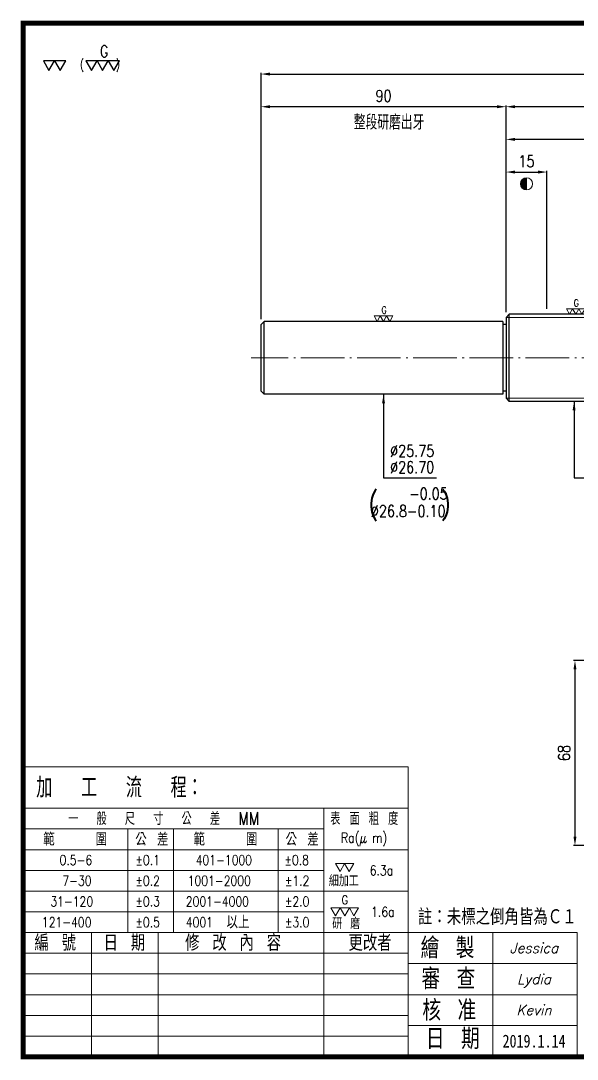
# Model space of a CAD drawing. Header units: millimetres. Extents: x -816 to -277, y -1648 to -1267.
# Drawn here: x -816.2 to -611.8, y -1648.3 to -1266.8 of the extents above; entities that cross this region are included whole.
import ezdxf
from ezdxf.enums import TextEntityAlignment as Align

# ---------------------------------------------------------------- set-up
doc = ezdxf.new("R2010")
doc.units = ezdxf.units.MM
doc.linetypes.add('CenLine', pattern=[25.8, 20, -2.5, 0.8, -2.5])
doc.layers.get('0').update_dxf_attribs({"linetype": 'CONTINUOUS'})
doc.layers.get('DEFPOINTS').update_dxf_attribs({"linetype": 'CONTINUOUS'})
for name, color, linetype, lineweight in [('cen', 1, 'CenLine', 13), ('DIM', 6, 'CONTINUOUS', 9), ('hat', 4, 'CONTINUOUS', 9), ('str', 7, 'CONTINUOUS', 25), ('txt', 3, 'CONTINUOUS', 9)]:
    doc.layers.add(name, color=color, linetype=linetype, lineweight=lineweight)
doc.styles.add('BW_SIMPLEX', font='romans.shx', dxfattribs={"width": 0.8, "height": 4.3, "bigfont": 'chineset.shx'})
doc.styles.add('DateTXT', font='kaiu_0.ttf', dxfattribs={"width": 0.8, "height": 4.73076})
doc.styles.add('SIMPLEX', font='simplex.shx', dxfattribs={"width": 0.8, "height": 4.3, "bigfont": 'chineset.shx'})
doc.styles.get("Standard").update_dxf_attribs({"font": 'TXT', "width": 0.9, "height": 5.890874, "bigfont": 'CHINESET'})
doc.styles.add('STANDARD0.8', font='txt.shx', dxfattribs={"width": 0.8, "height": 2.519535, "bigfont": 'chineset.shx'})
doc.styles.add('WW', font='ITALICT.SHX', dxfattribs={"height": 3.682001})
doc.dimstyles.new('STANDARD$0', dxfattribs={"dimscale": 0, "dimtxt": 6, "dimasz": 5, "dimexe": 0.5, "dimexo": 2, "dimgap": 1.7, "dimtad": 1, "dimdec": 3, "dimdsep": 46, "dimtxsty": 'SIMPLEX', "dimcen": 0.09, "dimclrd": 6, "dimclre": 6, "dimclrt": 3, "dimadec": 1, "dimazin": 2, "dimtp": -0.1, "dimtm": 0.2, "dimtfac": 1, "dimtdec": 3, "dimtmove": 0, "dimatfit": 3, "dimfxl": 0, "dimtvp": 0.790698, "dimarcsym": 0})
doc.dimstyles.new('STANDARD$7', dxfattribs={"dimscale": 0, "dimtxt": 5.5, "dimasz": 5, "dimexe": 0.5, "dimexo": 2, "dimgap": 2.2, "dimtad": 1, "dimdec": 3, "dimrnd": 0.0005, "dimdsep": 46, "dimtxsty": 'SIMPLEX', "dimcen": 0.09, "dimclrd": 6, "dimclre": 6, "dimclrt": 3, "dimadec": 1, "dimazin": 2, "dimtp": -0.1, "dimtm": 0.2, "dimtfac": 1, "dimtdec": 3, "dimtmove": 2, "dimatfit": 3, "dimfxl": 0, "dimtvp": 0.790698, "dimarcsym": 0})

# ---------------------------------------------------------------- blocks, each defined once
blk = doc.blocks.new('*D117')
at = {"layer": 'DEFPOINTS', "color": 0}
for p in [(-622.95, -1322.36), (-637.95, -1375.81), (-622.95, -1374.61)]:
    blk.add_point(p, dxfattribs=at)
at = {"layer": 'DIM', "color": 6, "lineweight": -2}
for p, q in [((-637.95, -1373.81), (-637.95, -1321.86)), ((-634.65, -1322.36), (-626.25, -1322.36)), ((-622.95, -1372.61), (-622.95, -1321.86))]:
    blk.add_line(p, q, dxfattribs=at)
at = {"layer": 'DIM', "color": 6}
for points in [[(-634.65, -1321.81), (-634.65, -1322.91), (-637.95, -1322.36)], [(-626.25, -1321.81), (-626.25, -1322.91), (-622.95, -1322.36)]]:
    blk.add_solid(points, dxfattribs=at)
at = {"layer": 'DIM', "color": 3, "insert": (-630.45, -1318.38), "char_height": 4.3, "attachment_point": 5, "style": 'SIMPLEX'}
blk.add_mtext('15', dxfattribs=at)
blk = doc.blocks.new('Heat_block')
at = {"layer": 'txt'}
blk.add_hatch(color=256, dxfattribs=at).paths.add_polyline_path([(0, 2, 0.414214), (-2, 0, 0.414214), (0, -2)])
blk.add_line((0, 2), (0, -2), dxfattribs=at)
blk.add_circle((0, 0), 2, dxfattribs=at)
blk = doc.blocks.new('*D118')
at = {"layer": 'DEFPOINTS', "color": 0}
for p in [(-637.95, -1298.36), (-637.95, -1375.81), (-307.95, -1375.81)]:
    blk.add_point(p, dxfattribs=at)
at = {"layer": 'DIM', "color": 6, "lineweight": -2}
for p, q in [((-637.95, -1373.81), (-637.95, -1297.86)), ((-311.25, -1298.36), (-634.65, -1298.36)), ((-307.95, -1373.81), (-307.95, -1297.86))]:
    blk.add_line(p, q, dxfattribs=at)
at = {"layer": 'DIM', "color": 6}
for points in [[(-634.65, -1297.81), (-634.65, -1298.91), (-637.95, -1298.36)], [(-311.25, -1297.81), (-311.25, -1298.91), (-307.95, -1298.36)]]:
    blk.add_solid(points, dxfattribs=at)
at = {"layer": 'DIM', "color": 3, "insert": (-472.95, -1294.38), "char_height": 4.3, "attachment_point": 5, "style": 'SIMPLEX'}
blk.add_mtext('1410', dxfattribs=at)
blk = doc.blocks.new('*D123')
at = {"layer": 'DEFPOINTS', "color": 0}
for p in [(-727.95, -1298.36), (-637.95, -1375.81), (-727.95, -1378.41)]:
    blk.add_point(p, dxfattribs=at)
at = {"layer": 'DIM', "color": 6, "lineweight": -2}
for p, q in [((-727.95, -1376.41), (-727.95, -1297.86)), ((-641.25, -1298.36), (-724.65, -1298.36)), ((-637.95, -1373.81), (-637.95, -1297.86))]:
    blk.add_line(p, q, dxfattribs=at)
at = {"layer": 'DIM', "color": 6}
for points in [[(-724.65, -1297.81), (-724.65, -1298.91), (-727.95, -1298.36)], [(-641.25, -1297.81), (-641.25, -1298.91), (-637.95, -1298.36)]]:
    blk.add_solid(points, dxfattribs=at)
at = {"layer": 'DIM', "color": 3, "insert": (-682.95, -1294.38), "char_height": 4.3, "attachment_point": 5, "style": 'SIMPLEX'}
blk.add_mtext('90', dxfattribs=at)
blk = doc.blocks.new('*D124')
at = {"layer": 'DEFPOINTS', "color": 0}
for p in [(-307.95, -1286.36), (-307.95, -1375.81), (-727.95, -1378.41)]:
    blk.add_point(p, dxfattribs=at)
at = {"layer": 'DIM', "color": 6, "lineweight": -2}
for p, q in [((-727.95, -1376.41), (-727.95, -1285.86)), ((-724.65, -1286.36), (-311.25, -1286.36)), ((-307.95, -1373.81), (-307.95, -1285.86))]:
    blk.add_line(p, q, dxfattribs=at)
at = {"layer": 'DIM', "color": 6}
for points in [[(-724.65, -1285.81), (-724.65, -1286.91), (-727.95, -1286.36)], [(-311.25, -1285.81), (-311.25, -1286.91), (-307.95, -1286.36)]]:
    blk.add_solid(points, dxfattribs=at)
at = {"layer": 'DIM', "color": 3, "insert": (-517.95, -1282.38), "char_height": 4.3, "attachment_point": 5, "style": 'SIMPLEX'}
blk.add_mtext('1500', dxfattribs=at)
blk = doc.blocks.new('G-sign-W-1')
for points in [[(0.578, 0), (0.002, 0), (0.29, -0.499)], [(1.154, 0), (0.578, 0), (0.866, -0.499)], [(2.767, 0), (2.191, 0), (2.479, -0.499)], [(3.343, 0), (2.767, 0), (3.055, -0.499)], [(3.919, 0), (3.343, 0), (3.631, -0.499)]]:
    blk.add_lwpolyline(points, close=True)
at = {"style": 'SIMPLEX', "width": 0.8}
for s, height, p in [('G', 0.601, (2.916, 0.482)), ('(      )', 0.4513, (1.883, -0.188))]:
    blk.add_text(s, height=height, dxfattribs=at).set_placement(p, align=Align.MIDDLE_LEFT)
blk = doc.blocks.new('G-sign-green-1')
at = {"layer": 'txt'}
for p, q in [((-5.93, 3.46), (5.93, 3.46)), ((-3.95, 0), (-5.93, 3.46)), ((-2.11, 3.46), (-3.95, 0)), ((0, 0), (-2.11, 3.46)), ((1.94, 3.46), (0, 0)), ((3.95, 0), (1.94, 3.46)), ((5.93, 3.46), (3.95, 0))]:
    blk.add_line(p, q, dxfattribs=at)
at = {"layer": 'txt', "style": 'SIMPLEX', "width": 0.8}
blk.add_text('G', height=4.5, dxfattribs=at).set_placement((-1.28, 4.86))
blk = doc.blocks.new('*D130')
at = {"layer": 'DEFPOINTS', "color": 0}
for p in [(-637.95, -1310.36), (-377.95, -1372.61), (-637.95, -1375.81)]:
    blk.add_point(p, dxfattribs=at)
at = {"layer": 'str', "color": 6, "linetype": 'ByBlock', "lineweight": -2}
for p, q in [((-637.95, -1373.81), (-637.95, -1309.86)), ((-381.25, -1310.36), (-634.65, -1310.36)), ((-377.95, -1370.61), (-377.95, -1309.86))]:
    blk.add_line(p, q, dxfattribs=at)
at = {"layer": 'str', "color": 6}
for points in [[(-634.65, -1309.81), (-634.65, -1310.91), (-637.95, -1310.36)], [(-381.25, -1309.81), (-381.25, -1310.91), (-377.95, -1310.36)]]:
    blk.add_solid(points, dxfattribs=at)
at = {"layer": 'str', "color": 3, "insert": (-507.95, -1306.38), "char_height": 4.3, "attachment_point": 5, "style": 'SIMPLEX'}
blk.add_mtext('1250', dxfattribs=at)
blk = doc.blocks.new('*D133')
at = {"layer": 'DEFPOINTS', "color": 0}
for p in [(-586.02, -1501.8), (-612.63, -1569.8), (-586.02, -1569.8)]:
    blk.add_point(p, dxfattribs=at)
at = {"layer": 'str', "color": 6, "linetype": 'ByBlock', "lineweight": -2}
for p, q in [((-600.57, -1501.8), (-613.13, -1501.8)), ((-588.02, -1501.8), (-596.01, -1501.8)), ((-612.63, -1505.1), (-612.63, -1566.5)), ((-588.02, -1569.8), (-613.13, -1569.8))]:
    blk.add_line(p, q, dxfattribs=at)
at = {"layer": 'str', "color": 6}
for points in [[(-613.18, -1505.1), (-612.08, -1505.1), (-612.63, -1501.8)], [(-613.18, -1566.5), (-612.08, -1566.5), (-612.63, -1569.8)]]:
    blk.add_solid(points, dxfattribs=at)
at = {"layer": 'str', "color": 3, "insert": (-616.61, -1535.8), "char_height": 4.3, "attachment_point": 5, "rotation": 90, "style": 'SIMPLEX'}
blk.add_mtext('68', dxfattribs=at)

msp = doc.modelspace()

# ---------------------------------------------------------------- linework, layer by layer
at = {"layer": 'cen', "ltscale": 0.8}
msp.add_line((-305.1436, -1390.611), (-731.5898, -1390.611), dxfattribs=at)
at = {"layer": 'hat'}
for p, q in [((-587.9496, -1375.811), (-637.9496, -1375.811)), ((-637.9496, -1405.411), (-587.9496, -1405.411))]:
    msp.add_line(p, q, dxfattribs=at)
at = {"layer": 'str'}
for p, q in [((-726.7496, -1404.011), (-726.7496, -1377.211)), ((-639.1496, -1377.211), (-639.1496, -1404.011)), ((-637.9496, -1375.811), (-637.9496, -1405.411)), ((-636.7496, -1406.611), (-636.7496, -1374.611)), ((-727.9496, -1402.811), (-727.9496, -1378.411)), ((-637.9496, -1378.411), (-639.1496, -1378.411)), ((-637.9496, -1402.811), (-639.1496, -1402.811))]:
    msp.add_line(p, q, dxfattribs=at)
at = {"layer": 'str', "const_width": 1.7855}
msp.add_lwpolyline([(-815.3052, -1647.4067), (-278.3052, -1647.4067), (-278.3052, -1267.671), (-815.3052, -1267.671)], close=True, dxfattribs=at)
at = {"layer": 'str'}
for points in [[(-639.1496, -1377.211), (-726.7496, -1377.211), (-727.9496, -1378.411)], [(-587.9496, -1374.611), (-636.7496, -1374.611), (-637.9496, -1375.811)], [(-639.1496, -1404.011), (-726.7496, -1404.011), (-727.9496, -1402.811)], [(-587.9496, -1406.611), (-636.7496, -1406.611), (-637.9496, -1405.411)]]:
    msp.add_lwpolyline(points, dxfattribs=at)
at = {"layer": 'txt'}
for p, q in [((-815.3052, -1540.8886), (-673.9078, -1540.8886)), ((-673.9078, -1540.8886), (-673.9078, -1647.4067)), ((-815.3052, -1556.1061), (-673.9078, -1556.1061)), ((-704.8873, -1647.4067), (-704.8873, -1556.1056)), ((-815.3052, -1563.7145), (-704.8871, -1563.7145)), ((-776.85, -1601.7562), (-776.85, -1563.714)), ((-760.0961, -1601.7562), (-760.0961, -1563.714)), ((-721.6563, -1601.7562), (-721.6563, -1563.714)), ((-815.3052, -1571.3229), (-673.9078, -1571.3229)), ((-815.3052, -1578.9313), (-704.8871, -1578.9313)), ((-815.3052, -1586.5397), (-673.9078, -1586.5397)), ((-815.3052, -1594.148), (-704.8871, -1594.148)), ((-815.3052, -1601.7562), (-611.805, -1601.7562)), ((-790.2667, -1647.4067), (-790.2667, -1601.7561)), ((-765.7119, -1647.4067), (-765.7119, -1601.7561)), ((-642.8562, -1647.4067), (-642.8562, -1601.7561)), ((-611.805, -1601.7562), (-611.805, -1647.4067)), ((-815.3052, -1609.3648), (-673.9078, -1609.3648)), ((-673.9078, -1613.121), (-611.8042, -1613.121)), ((-815.3052, -1616.9732), (-673.9078, -1616.9732)), ((-815.3052, -1624.5816), (-611.805, -1624.5816)), ((-815.3052, -1632.19), (-673.9078, -1632.19)), ((-673.9078, -1635.8506), (-611.8042, -1635.8506)), ((-815.3052, -1639.7984), (-673.9078, -1639.7984))]:
    msp.add_line(p, q, dxfattribs=at)
for points in [[(-700.6208, -1576.3368), (-698.9243, -1579.2752), (-697.2277, -1576.3368)], [(-693.8347, -1576.3368), (-695.5312, -1579.2752), (-697.2277, -1576.3368)], [(-698.8921, -1592.7319), (-700.5886, -1595.6703), (-702.2851, -1592.7319)], [(-698.8921, -1592.7319), (-697.1956, -1595.6703), (-695.499, -1592.7319)], [(-692.106, -1592.7319), (-693.8025, -1595.6703), (-695.499, -1592.7319)]]:
    msp.add_lwpolyline(points, close=True, dxfattribs=at)

# ---------------------------------------------------------------- block references
at = {"layer": 'str', "xscale": 7.13661938876938, "yscale": 7.13661938876938, "zscale": 7.13661938876938}
msp.add_blockref('G-sign-W-1', (-807.9215, -1281.4639), dxfattribs=at)
at = {"layer": 'txt'}
for name, p, xscale, yscale, zscale in [('Heat_block', (-630.4496, -1326.661), 1.11804472178892, 1.11804472178892, 1.11804472178892), ('G-sign-green-1', (-612.3496, -1374.611), 0.5805000000000291, 0.5805000000000291, 0.5805000000000291), ('G-sign-green-1', (-682.9496, -1377.211), 0.5805000000000291, 0.5805000000000291, 0.5805000000000291)]:
    msp.add_blockref(name, p, dxfattribs=dict(at, xscale=xscale, yscale=yscale, zscale=zscale))

# ---------------------------------------------------------------- texts
at = {"style": 'SIMPLEX', "width": 0.8}
msp.add_text('整段研磨出牙', height=5.4, dxfattribs=at).set_placement((-693.8815, -1306.7568))
at = {"layer": 'str', "style": 'DateTXT', "width": 0.8}
msp.add_text('2019.1.14', height=4.73076, dxfattribs=at).set_placement((-627.6605, -1641.6286), align=Align.MIDDLE_CENTER)
at = {"layer": 'txt', "style": 'SIMPLEX', "width": 0.8}
msp.add_text('(     )', height=7.6, dxfattribs=at).set_placement((-673.4111, -1444.1287), align=Align.MIDDLE_CENTER)
at = {"layer": 'txt', "style": 'WW'}
for s, p in [('Lydia', (-627.6605, -1618.8512)), ('Kevin', (-627.6605, -1630.2161))]:
    msp.add_text(s, height=3.682, dxfattribs=at).set_placement(p, align=Align.MIDDLE_CENTER)
at = {"layer": 'txt'}
for s, insert, char_height, width, attachment_point, style in [('%%C25.75', (-664.3159, -1426.9495), 4.3, 10, 9, 'SIMPLEX'), ('%%C26.70', (-664.3159, -1432.9695), 4.3, 20, 9, 'SIMPLEX'), ('-0.05', (-666.4448, -1440.5181), 4.3, 43, 5, 'BW_SIMPLEX'), ('%%C26.8-0.10', (-673.872, -1446.9146), 4.3, 43, 5, 'BW_SIMPLEX'), ('加  工  流  程：', (-810.5237, -1548.4974), 7.393105, 76.320205, 4, 'STANDARD0.8'), ('一  般  尺  寸  公  差  MM', (-798.8133, -1559.9103), 4.679137, 94.977277, 4, 'STANDARD0.8'), ('表 面 粗 度', (-702.5352, -1559.9103), 4.67914, 28.505137, 4, 'STANDARD0.8'), ('Ra(μ m)', (-698.5905, -1567.5187), 3.67809, 24.702, 4, 'SIMPLEX'), ('0.5-6', (-801.9446, -1575.1271), 3.63753, 20.22879, 4, 'SIMPLEX'), ('%%p0.1', (-774.0785, -1575.1271), 3.63753, 13.97274, 4, 'SIMPLEX'), ('401-1000', (-751.9595, -1575.1271), 3.63753, 28.505141, 4, 'SIMPLEX'), ('%%p0.8', (-719.3257, -1575.1271), 3.63753, 13.333173, 4, 'SIMPLEX'), ('6.3a', (-688.0164, -1578.9313), 3.63753, 11.769966, 4, 'SIMPLEX'), ('7-30', (-800.9239, -1582.7355), 3.63753, 18.5265, 4, 'SIMPLEX'), ('%%p0.2', (-774.0785, -1582.7355), 3.63753, 13.97274, 4, 'SIMPLEX'), ('1001-2000', (-754.8835, -1582.7355), 3.63753, 30.344178, 4, 'SIMPLEX'), ('%%p1.2', (-719.1694, -1582.7355), 3.63753, 12.351, 4, 'SIMPLEX'), ('細加工', (-703.0097, -1582.7355), 4.14097, 14.16069, 4, 'STANDARD0.8'), ('31-120', (-805.3284, -1590.3439), 3.63753, 22.98897, 4, 'SIMPLEX'), ('%%p0.3', (-774.0785, -1590.3439), 3.63753, 13.97274, 4, 'SIMPLEX'), ('2001-4000', (-755.5686, -1590.3439), 3.63753, 30.344178, 4, 'SIMPLEX'), ('%%p2.0', (-719.1694, -1590.3439), 3.63753, 12.351, 4, 'SIMPLEX'), ('G', (-698.3312, -1589.7802), 3.2183, 4.597601, 4, 'SIMPLEX'), ('1.6a', (-687.5102, -1594.148), 3.63753, 11.64114, 4, 'SIMPLEX'), ('121-400', (-808.4364, -1597.9521), 3.63753, 25.746465, 4, 'SIMPLEX'), ('%%p0.5', (-774.0785, -1597.9521), 3.63753, 13.97274, 4, 'SIMPLEX'), ('4001', (-755.5686, -1597.9521), 3.63753, 16.11, 4, 'SIMPLEX'), ('%%p3.0', (-719.1694, -1597.9521), 3.63753, 12.351, 4, 'SIMPLEX'), ('研 磨', (-701.788, -1598.4329), 4.14097, 14.712329, 4, 'STANDARD0.8'), ('Jessica', (-627.6605, -1607.435), 3.682, 30.236483, 5, 'WW')]:
    msp.add_mtext(s, dxfattribs=dict(at, insert=insert, char_height=char_height, width=width, attachment_point=attachment_point, style=style))
at = {"layer": 'txt', "attachment_point": 4}
for s, insert, char_height, width in [('範    圍', (-807.9491, -1567.5187), 4.68261, 30.344178), ('公 差', (-774.1383, -1567.5187), 4.68261, 16.753664), ('範    圍', (-752.7411, -1567.5187), 4.68261, 30.344178), ('公 差', (-718.9395, -1567.5187), 4.68261, 16.753664), ('註：未標之倒角皆為Ｃ１', (-670.3216, -1596.0146), 5.890874, 61.607876), ('以上', (-740.6391, -1597.9521), 4.68261, 13.425), ('編 號', (-811.1674, -1605.5605), 5.86541, 20.054802), ('日 期', (-785.761, -1605.5605), 5.86541, 18.8487), ('修 改 內 容', (-755.8313, -1605.5605), 5.86541, 47.07879), ('更改者', (-695.8227, -1605.5605), 5.86541, 17.057107), ('繪 製', (-669.3286, -1607.435), 7.59101, 24.882217), ('審 查', (-669.0159, -1618.7912), 7.59101, 24.827067), ('核 准', (-668.6757, -1630.3864), 7.59101, 24.779221), ('日 期', (-667.3976, -1640.823), 7.59101, 24.783678)]:
    msp.add_mtext(s, dxfattribs=dict(at, insert=insert, char_height=char_height, width=width))

# ---------------------------------------------------------------- dimensions: what is measured, and where the dimension line sits
at = {"layer": 'DIM'}
for base, p1, p2, text, picture, middle in [((-307.9496, -1286.361), (-727.9496, -1378.411), (-307.9496, -1375.811), '1500', '*D124', (-517.9496, -1282.3782)), ((-637.9496, -1298.361), (-307.9496, -1375.811), (-637.9496, -1375.811), '1410', '*D118', (-472.9496, -1294.3782))]:
    dim = msp.add_linear_dim(base=base, p1=p1, p2=p2, angle=180, text=text, dimstyle='STANDARD$0', override={"dimscale": 1, "dimtxt": 4.3, "dimasz": 3.3, "dimgap": 1.832883, "dimtdec": 0, "dimarcsym": 1}, dxfattribs=at)
    dim.commit()
    dim.dimension.update_dxf_attribs({"geometry": picture, "text_midpoint": middle})
for base, p2, picture, middle in [((-727.9496, -1298.361), (-727.9496, -1378.411), '*D123', (-682.9496, -1294.3782)), ((-622.9496, -1322.361), (-622.9496, -1374.611), '*D117', (-630.4496, -1318.3782))]:
    dim = msp.add_linear_dim(base=base, p1=(-637.9496, -1375.811), p2=p2, angle=180, dimstyle='STANDARD$0', override={"dimscale": 1, "dimtxt": 4.3, "dimasz": 3.3, "dimgap": 1.832883, "dimtdec": 0, "dimarcsym": 1}, dxfattribs=at)
    dim.commit()
    dim.dimension.update_dxf_attribs({"geometry": picture, "text_midpoint": middle})
at = {"layer": 'str'}
dim = msp.add_linear_dim(base=(-637.9496, -1310.361), p1=(-377.9496, -1372.611), p2=(-637.9496, -1375.811), text='1250', dimstyle='STANDARD$0', override={"dimscale": 1, "dimtxt": 4.3, "dimasz": 3.3, "dimgap": 1.832883, "dimtp": 0, "dimtm": 0.3, "dimtdec": 1, "dimarcsym": 1}, dxfattribs=at)
dim.commit()
dim.dimension.update_dxf_attribs({"geometry": '*D130', "text_midpoint": (-507.9496, -1306.3782)})
dim = msp.add_linear_dim(base=(-612.6279, -1569.8011), p1=(-586.0214, -1501.8011), p2=(-586.0214, -1569.8011), angle=90, dimstyle='STANDARD$0', override={"dimscale": 1, "dimtxt": 4.3, "dimasz": 3.3, "dimgap": 1.832883, "dimtp": 0, "dimtm": 0.3, "dimtdec": 1, "dimarcsym": 1}, dxfattribs=at)
dim.commit()
dim.dimension.update_dxf_attribs({"geometry": '*D133', "text_midpoint": (-616.6108, -1535.8011)})

# ---------------------------------------------------------------- leaders
at = {"layer": 'DIM'}
for points in [[(-682.9496, -1404.011), (-682.9496, -1434.6895), (-663.4487, -1434.6895)], [(-612.9496, -1406.611), (-612.9496, -1434.6895), (-601.9196, -1434.6895)]]:
    msp.add_leader(points, dimstyle='STANDARD$7', override={"dimscale": 1, "dimtxt": 4.3, "dimasz": 3.3, "dimgap": 1.832883, "dimtdec": 0, "dimarcsym": 1}, dxfattribs=at)

doc.saveas('drawing.dxf')
